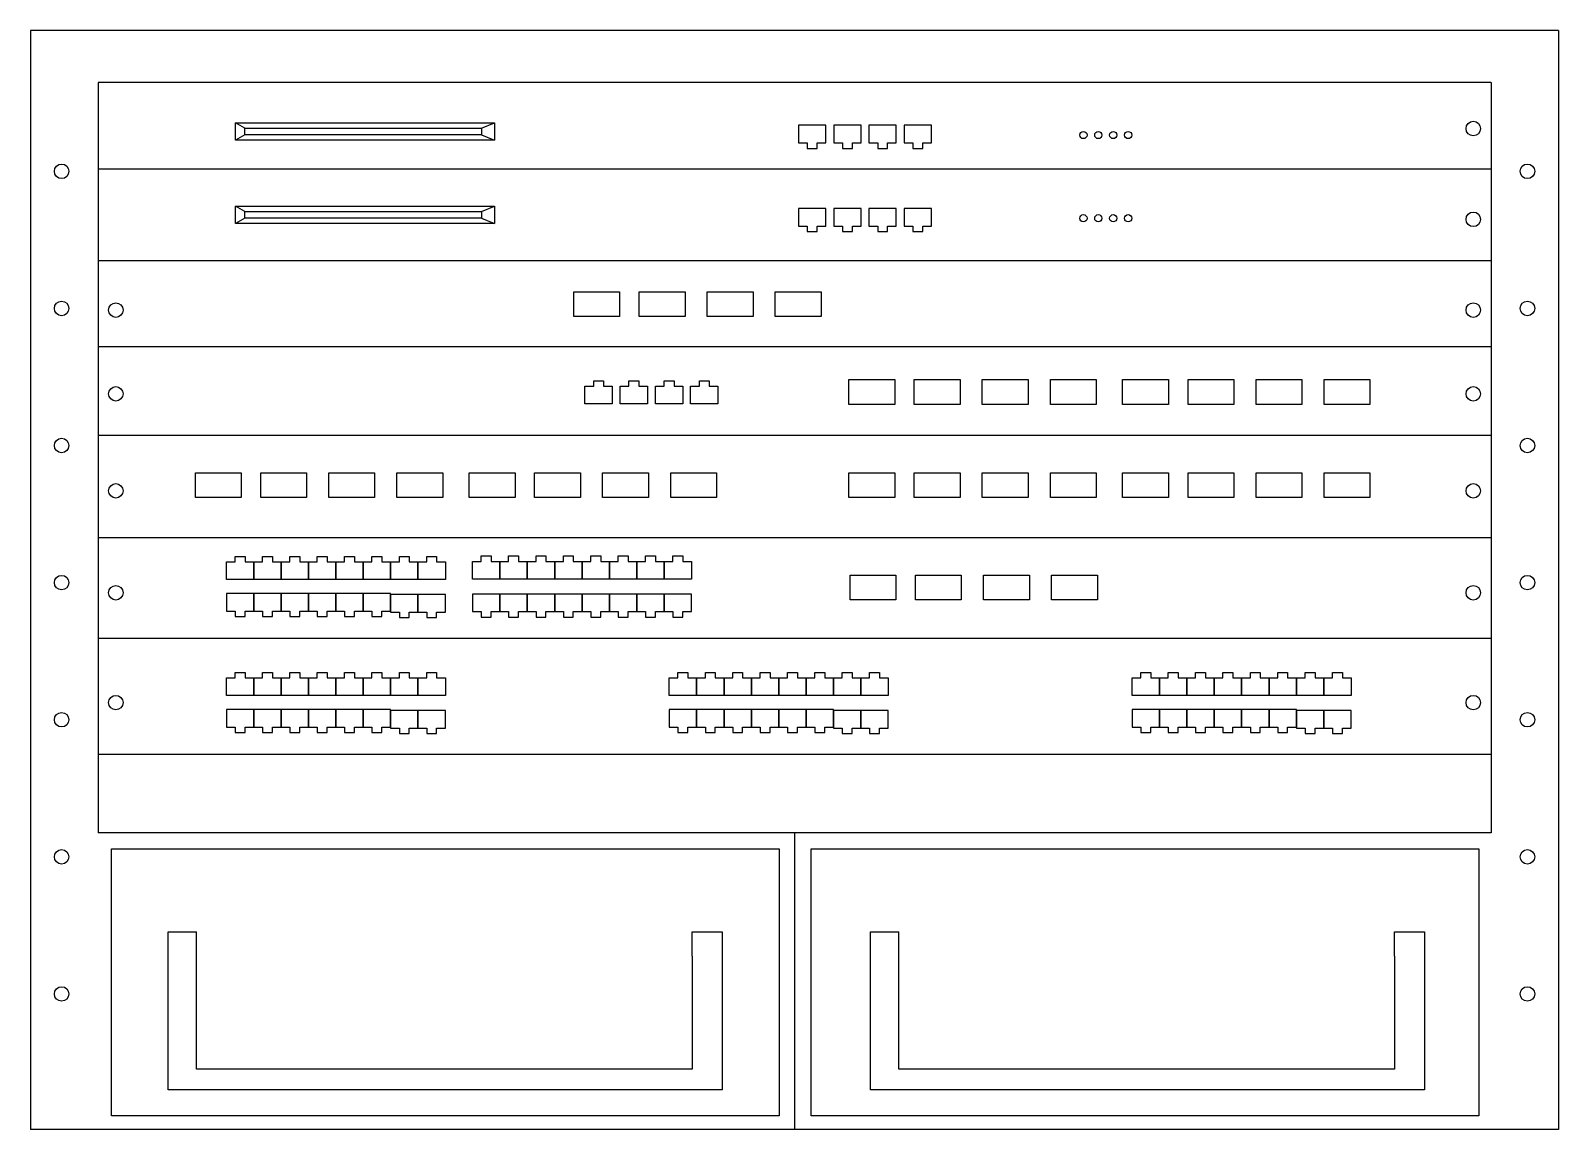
# Model space of a CAD drawing. Header units: inches. Extents: x 0 to 13.5, y 0 to 9.7.
import ezdxf

# ---------------------------------------------------------------- set-up
doc = ezdxf.new("R2010")
doc.units = ezdxf.units.IN
doc.header["$MEASUREMENT"] = 0

# ---------------------------------------------------------------- blocks, each defined once
blk = doc.blocks.new('SDH')
for p, q in [((-4432.305, -2.4257), (-4441.9183, -2.4257)), ((-4441.9183, -2.4257), (-4441.9183, -9.3374)), ((-4432.305, -2.4257), (-4432.305, -9.3374)), ((-4432.7291, -2.7518), (-4441.4941, -2.7518)), ((-4441.4941, -2.7518), (-4441.4941, -7.4715)), ((-4432.7291, -2.7518), (-4432.7291, -7.4715)), ((-4440.5705, -3.04), (-4440.6299, -3.0055)), ((-4439.081, -3.04), (-4439.0001, -3.0055)), ((-4440.5705, -3.0823), (-4440.6299, -3.1152)), ((-4439.081, -3.0823), (-4439.0001, -3.1152)), ((-4432.7291, -3.2981), (-4441.4941, -3.2981)), ((-4440.5705, -3.5636), (-4440.6299, -3.529)), ((-4439.081, -3.5636), (-4439.0001, -3.529)), ((-4440.5705, -3.6059), (-4440.6299, -3.6387)), ((-4439.081, -3.6059), (-4439.0001, -3.6387)), ((-4432.7291, -3.8732), (-4441.4941, -3.8732)), ((-4432.7291, -4.4152), (-4441.4941, -4.4152)), ((-4432.7291, -4.9734), (-4441.4941, -4.9734)), ((-4432.7291, -5.6155), (-4441.4941, -5.6155)), ((-4432.7291, -6.249), (-4441.4941, -6.249)), ((-4432.7291, -6.9782), (-4441.4941, -6.9782)), ((-4432.7291, -7.4715), (-4441.4941, -7.4715)), ((-4437.1116, -7.4715), (-4437.1116, -9.3374)), ((-4440.8736, -8.2482), (-4440.8736, -8.0933)), ((-4437.7554, -8.2482), (-4437.7554, -8.0933)), ((-4436.455, -8.2482), (-4436.455, -8.0933)), ((-4433.3368, -8.2482), (-4433.3368, -8.0933)), ((-4432.305, -9.3374), (-4441.9183, -9.3374))]:
    blk.add_line(p, q)
for points in [[(-4440.6299, -3.0055), (-4439.0001, -3.0055), (-4439.0001, -3.1152), (-4440.6299, -3.1152)], [(-4440.5705, -3.04), (-4439.081, -3.04), (-4439.081, -3.0823), (-4440.5705, -3.0823)], [(-4440.6299, -3.529), (-4439.0001, -3.529), (-4439.0001, -3.6387), (-4440.6299, -3.6387)], [(-4440.5705, -3.5636), (-4439.081, -3.5636), (-4439.081, -3.6059), (-4440.5705, -3.6059)], [(-4438.5003, -4.0683), (-4438.2122, -4.0683), (-4438.2122, -4.2245), (-4438.5003, -4.2245)], [(-4438.0887, -4.0683), (-4437.8006, -4.0683), (-4437.8006, -4.2245), (-4438.0887, -4.2245)], [(-4437.6607, -4.0683), (-4437.3726, -4.0683), (-4437.3726, -4.2245), (-4437.6607, -4.2245)], [(-4437.2327, -4.0683), (-4436.9446, -4.0683), (-4436.9446, -4.2245), (-4437.2327, -4.2245)], [(-4436.7697, -4.621), (-4436.4816, -4.621), (-4436.4816, -4.7772), (-4436.7697, -4.7772)], [(-4436.3582, -4.621), (-4436.0701, -4.621), (-4436.0701, -4.7772), (-4436.3582, -4.7772)], [(-4435.9302, -4.621), (-4435.6421, -4.621), (-4435.6421, -4.7772), (-4435.9302, -4.7772)], [(-4435.5021, -4.621), (-4435.2141, -4.621), (-4435.2141, -4.7772), (-4435.5021, -4.7772)], [(-4435.0472, -4.621), (-4434.7591, -4.621), (-4434.7591, -4.7772), (-4435.0472, -4.7772)], [(-4434.6357, -4.621), (-4434.3476, -4.621), (-4434.3476, -4.7772), (-4434.6357, -4.7772)], [(-4434.2076, -4.621), (-4433.9196, -4.621), (-4433.9196, -4.7772), (-4434.2076, -4.7772)], [(-4433.7796, -4.621), (-4433.4915, -4.621), (-4433.4915, -4.7772), (-4433.7796, -4.7772)], [(-4440.8811, -5.2063), (-4440.5931, -5.2063), (-4440.5931, -5.3625), (-4440.8811, -5.3625)], [(-4440.4696, -5.2063), (-4440.1815, -5.2063), (-4440.1815, -5.3625), (-4440.4696, -5.3625)], [(-4440.0416, -5.2063), (-4439.7535, -5.2063), (-4439.7535, -5.3625), (-4440.0416, -5.3625)], [(-4439.6136, -5.2063), (-4439.3255, -5.2063), (-4439.3255, -5.3625), (-4439.6136, -5.3625)], [(-4439.1586, -5.2063), (-4438.8705, -5.2063), (-4438.8705, -5.3625), (-4439.1586, -5.3625)], [(-4438.7471, -5.2063), (-4438.459, -5.2063), (-4438.459, -5.3625), (-4438.7471, -5.3625)], [(-4438.3191, -5.2063), (-4438.031, -5.2063), (-4438.031, -5.3625), (-4438.3191, -5.3625)], [(-4437.891, -5.2063), (-4437.603, -5.2063), (-4437.603, -5.3625), (-4437.891, -5.3625)], [(-4436.7697, -5.2065), (-4436.4816, -5.2065), (-4436.4816, -5.3627), (-4436.7697, -5.3627)], [(-4436.3582, -5.2065), (-4436.0701, -5.2065), (-4436.0701, -5.3627), (-4436.3582, -5.3627)], [(-4435.9302, -5.2065), (-4435.6421, -5.2065), (-4435.6421, -5.3627), (-4435.9302, -5.3627)], [(-4435.5021, -5.2065), (-4435.2141, -5.2065), (-4435.2141, -5.3627), (-4435.5021, -5.3627)], [(-4435.0472, -5.2065), (-4434.7591, -5.2065), (-4434.7591, -5.3627), (-4435.0472, -5.3627)], [(-4434.6357, -5.2065), (-4434.3476, -5.2065), (-4434.3476, -5.3627), (-4434.6357, -5.3627)], [(-4434.2076, -5.2065), (-4433.9196, -5.2065), (-4433.9196, -5.3627), (-4434.2076, -5.3627)], [(-4433.7796, -5.2065), (-4433.4915, -5.2065), (-4433.4915, -5.3627), (-4433.7796, -5.3627)], [(-4436.762, -5.85), (-4436.4739, -5.85), (-4436.4739, -6.0063), (-4436.762, -6.0063)], [(-4436.3504, -5.85), (-4436.0624, -5.85), (-4436.0624, -6.0063), (-4436.3504, -6.0063)], [(-4435.9224, -5.85), (-4435.6343, -5.85), (-4435.6343, -6.0063), (-4435.9224, -6.0063)], [(-4435.4944, -5.85), (-4435.2063, -5.85), (-4435.2063, -6.0063), (-4435.4944, -6.0063)], [(-4441.4091, -7.5724), (-4437.2078, -7.5724), (-4437.2078, -9.2511), (-4441.4091, -9.2511)], [(-4437.007, -7.5724), (-4432.8057, -7.5724), (-4432.8057, -9.2511), (-4437.007, -9.2511)]]:
    blk.add_lwpolyline(points, close=True)
for points in [[(-4436.9694, -3.1319), (-4436.9145, -3.1319), (-4436.9145, -3.0213), (-4437.0867, -3.0213), (-4437.0867, -3.1319), (-4437.0318, -3.1319)], [(-4436.7478, -3.1319), (-4436.6929, -3.1319), (-4436.6929, -3.0213), (-4436.8651, -3.0213), (-4436.8651, -3.1319), (-4436.8102, -3.1319)], [(-4436.5262, -3.1319), (-4436.4712, -3.1319), (-4436.4712, -3.0213), (-4436.6435, -3.0213), (-4436.6435, -3.1319), (-4436.5885, -3.1319)], [(-4436.3046, -3.1319), (-4436.2496, -3.1319), (-4436.2496, -3.0213), (-4436.4219, -3.0213), (-4436.4219, -3.1319), (-4436.3669, -3.1319)], [(-4437.0318, -3.1319), (-4437.0318, -3.1662), (-4436.9694, -3.1662), (-4436.9694, -3.1319)], [(-4436.8102, -3.1319), (-4436.8102, -3.1662), (-4436.7478, -3.1662), (-4436.7478, -3.1319)], [(-4436.5885, -3.1319), (-4436.5885, -3.1662), (-4436.5262, -3.1662), (-4436.5262, -3.1319)], [(-4436.3669, -3.1319), (-4436.3669, -3.1662), (-4436.3046, -3.1662), (-4436.3046, -3.1319)], [(-4436.9694, -3.6554), (-4436.9145, -3.6554), (-4436.9145, -3.5448), (-4437.0867, -3.5448), (-4437.0867, -3.6554), (-4437.0318, -3.6554)], [(-4436.7478, -3.6554), (-4436.6929, -3.6554), (-4436.6929, -3.5448), (-4436.8651, -3.5448), (-4436.8651, -3.6554), (-4436.8102, -3.6554)], [(-4436.5262, -3.6554), (-4436.4712, -3.6554), (-4436.4712, -3.5448), (-4436.6435, -3.5448), (-4436.6435, -3.6554), (-4436.5885, -3.6554)], [(-4436.3046, -3.6554), (-4436.2496, -3.6554), (-4436.2496, -3.5448), (-4436.4219, -3.5448), (-4436.4219, -3.6554), (-4436.3669, -3.6554)], [(-4437.0318, -3.6554), (-4437.0318, -3.6897), (-4436.9694, -3.6897), (-4436.9694, -3.6554)], [(-4436.8102, -3.6554), (-4436.8102, -3.6897), (-4436.7478, -3.6897), (-4436.7478, -3.6554)], [(-4436.5885, -3.6554), (-4436.5885, -3.6897), (-4436.5262, -3.6897), (-4436.5262, -3.6554)], [(-4436.3669, -3.6554), (-4436.3669, -3.6897), (-4436.3046, -3.6897), (-4436.3046, -3.6554)], [(-4438.3131, -4.6625), (-4438.2581, -4.6625), (-4438.2581, -4.7731), (-4438.4304, -4.7731), (-4438.4304, -4.6625), (-4438.3754, -4.6625)], [(-4438.3754, -4.6625), (-4438.3754, -4.6283), (-4438.3131, -4.6283), (-4438.3131, -4.6625)], [(-4438.0915, -4.6625), (-4438.0365, -4.6625), (-4438.0365, -4.7731), (-4438.2088, -4.7731), (-4438.2088, -4.6625), (-4438.1538, -4.6625)], [(-4438.1538, -4.6625), (-4438.1538, -4.6283), (-4438.0915, -4.6283), (-4438.0915, -4.6625)], [(-4437.8698, -4.6625), (-4437.8149, -4.6625), (-4437.8149, -4.7731), (-4437.9872, -4.7731), (-4437.9872, -4.6625), (-4437.9322, -4.6625)], [(-4437.9322, -4.6625), (-4437.9322, -4.6283), (-4437.8698, -4.6283), (-4437.8698, -4.6625)], [(-4437.6482, -4.6625), (-4437.5933, -4.6625), (-4437.5933, -4.7731), (-4437.7655, -4.7731), (-4437.7655, -4.6625), (-4437.7106, -4.6625)], [(-4437.7106, -4.6625), (-4437.7106, -4.6283), (-4437.6482, -4.6283), (-4437.6482, -4.6625)], [(-4440.5693, -5.7679), (-4440.5144, -5.7679), (-4440.5144, -5.8785), (-4440.6866, -5.8785), (-4440.6866, -5.7679), (-4440.6317, -5.7679)], [(-4440.6317, -5.7679), (-4440.6317, -5.7336), (-4440.5693, -5.7336), (-4440.5693, -5.7679)], [(-4440.3971, -5.7679), (-4440.3421, -5.7679), (-4440.3421, -5.8785), (-4440.5144, -5.8785), (-4440.5144, -5.7679), (-4440.4594, -5.7679)], [(-4440.4594, -5.7679), (-4440.4594, -5.7336), (-4440.3971, -5.7336), (-4440.3971, -5.7679)], [(-4440.2248, -5.7679), (-4440.1699, -5.7679), (-4440.1699, -5.8785), (-4440.3421, -5.8785), (-4440.3421, -5.7679), (-4440.2872, -5.7679)], [(-4440.2872, -5.7679), (-4440.2872, -5.7336), (-4440.2248, -5.7336), (-4440.2248, -5.7679)], [(-4440.0526, -5.7679), (-4439.9976, -5.7679), (-4439.9976, -5.8785), (-4440.1699, -5.8785), (-4440.1699, -5.7679), (-4440.1149, -5.7679)], [(-4440.1149, -5.7679), (-4440.1149, -5.7336), (-4440.0526, -5.7336), (-4440.0526, -5.7679)], [(-4439.8803, -5.7679), (-4439.8254, -5.7679), (-4439.8254, -5.8785), (-4439.9976, -5.8785), (-4439.9976, -5.7679), (-4439.9427, -5.7679)], [(-4439.9427, -5.7679), (-4439.9427, -5.7336), (-4439.8803, -5.7336), (-4439.8803, -5.7679)], [(-4439.7081, -5.7679), (-4439.6532, -5.7679), (-4439.6532, -5.8785), (-4439.8254, -5.8785), (-4439.8254, -5.7679), (-4439.7705, -5.7679)], [(-4439.7705, -5.7679), (-4439.7705, -5.7336), (-4439.7081, -5.7336), (-4439.7081, -5.7679)], [(-4439.5358, -5.7679), (-4439.4809, -5.7679), (-4439.4809, -5.8785), (-4439.6532, -5.8785), (-4439.6532, -5.7679), (-4439.5982, -5.7679)], [(-4439.5982, -5.7679), (-4439.5982, -5.7336), (-4439.5358, -5.7336), (-4439.5358, -5.7679)], [(-4439.3636, -5.7679), (-4439.3087, -5.7679), (-4439.3087, -5.8785), (-4439.4809, -5.8785), (-4439.4809, -5.7679), (-4439.426, -5.7679)], [(-4439.426, -5.7679), (-4439.426, -5.7336), (-4439.3636, -5.7336), (-4439.3636, -5.7679)], [(-4439.0203, -5.7645), (-4438.9654, -5.7645), (-4438.9654, -5.8751), (-4439.1376, -5.8751), (-4439.1376, -5.7645), (-4439.0827, -5.7645)], [(-4439.0827, -5.7645), (-4439.0827, -5.7302), (-4439.0203, -5.7302), (-4439.0203, -5.7645)], [(-4438.8481, -5.7645), (-4438.7931, -5.7645), (-4438.7931, -5.8751), (-4438.9654, -5.8751), (-4438.9654, -5.7645), (-4438.9104, -5.7645)], [(-4438.9104, -5.7645), (-4438.9104, -5.7302), (-4438.8481, -5.7302), (-4438.8481, -5.7645)], [(-4438.6758, -5.7645), (-4438.6209, -5.7645), (-4438.6209, -5.8751), (-4438.7931, -5.8751), (-4438.7931, -5.7645), (-4438.7382, -5.7645)], [(-4438.7382, -5.7645), (-4438.7382, -5.7302), (-4438.6758, -5.7302), (-4438.6758, -5.7645)], [(-4438.5036, -5.7645), (-4438.4486, -5.7645), (-4438.4486, -5.8751), (-4438.6209, -5.8751), (-4438.6209, -5.7645), (-4438.5659, -5.7645)], [(-4438.5659, -5.7645), (-4438.5659, -5.7302), (-4438.5036, -5.7302), (-4438.5036, -5.7645)], [(-4438.3313, -5.7645), (-4438.2764, -5.7645), (-4438.2764, -5.8751), (-4438.4486, -5.8751), (-4438.4486, -5.7645), (-4438.3937, -5.7645)], [(-4438.3937, -5.7645), (-4438.3937, -5.7302), (-4438.3313, -5.7302), (-4438.3313, -5.7645)], [(-4438.1591, -5.7645), (-4438.1041, -5.7645), (-4438.1041, -5.8751), (-4438.2764, -5.8751), (-4438.2764, -5.7645), (-4438.2214, -5.7645)], [(-4438.2214, -5.7645), (-4438.2214, -5.7302), (-4438.1591, -5.7302), (-4438.1591, -5.7645)], [(-4437.9868, -5.7645), (-4437.9319, -5.7645), (-4437.9319, -5.8751), (-4438.1041, -5.8751), (-4438.1041, -5.7645), (-4438.0492, -5.7645)], [(-4438.0492, -5.7645), (-4438.0492, -5.7302), (-4437.9868, -5.7302), (-4437.9868, -5.7645)], [(-4437.8146, -5.7645), (-4437.7596, -5.7645), (-4437.7596, -5.8751), (-4437.9319, -5.8751), (-4437.9319, -5.7645), (-4437.8769, -5.7645)], [(-4437.8769, -5.7645), (-4437.8769, -5.7302), (-4437.8146, -5.7302), (-4437.8146, -5.7645)], [(-4440.5693, -6.0769), (-4440.5144, -6.0769), (-4440.5144, -5.9662), (-4440.6866, -5.9662), (-4440.6866, -6.0769), (-4440.6317, -6.0769)], [(-4440.3971, -6.0769), (-4440.3421, -6.0769), (-4440.3421, -5.9662), (-4440.5144, -5.9662), (-4440.5144, -6.0769), (-4440.4594, -6.0769)], [(-4440.2248, -6.0769), (-4440.1699, -6.0769), (-4440.1699, -5.9662), (-4440.3421, -5.9662), (-4440.3421, -6.0769), (-4440.2872, -6.0769)], [(-4440.0526, -6.0769), (-4439.9976, -6.0769), (-4439.9976, -5.9662), (-4440.1699, -5.9662), (-4440.1699, -6.0769), (-4440.1149, -6.0769)], [(-4439.8803, -6.0769), (-4439.8254, -6.0769), (-4439.8254, -5.9662), (-4439.9976, -5.9662), (-4439.9976, -6.0769), (-4439.9427, -6.0769)], [(-4439.7081, -6.0769), (-4439.6532, -6.0769), (-4439.6532, -5.9662), (-4439.8254, -5.9662), (-4439.8254, -6.0769), (-4439.7705, -6.0769)], [(-4439.5358, -6.0837), (-4439.4809, -6.0837), (-4439.4809, -5.9731), (-4439.6532, -5.9731), (-4439.6532, -6.0837), (-4439.5982, -6.0837)], [(-4439.3636, -6.0837), (-4439.3087, -6.0837), (-4439.3087, -5.9731), (-4439.4809, -5.9731), (-4439.4809, -6.0837), (-4439.426, -6.0837)], [(-4439.0203, -6.0803), (-4438.9654, -6.0803), (-4438.9654, -5.9697), (-4439.1376, -5.9697), (-4439.1376, -6.0803), (-4439.0827, -6.0803)], [(-4438.8481, -6.0803), (-4438.7931, -6.0803), (-4438.7931, -5.9697), (-4438.9654, -5.9697), (-4438.9654, -6.0803), (-4438.9104, -6.0803)], [(-4438.6758, -6.0803), (-4438.6209, -6.0803), (-4438.6209, -5.9697), (-4438.7931, -5.9697), (-4438.7931, -6.0803), (-4438.7382, -6.0803)], [(-4438.5036, -6.0803), (-4438.4486, -6.0803), (-4438.4486, -5.9697), (-4438.6209, -5.9697), (-4438.6209, -6.0803), (-4438.5659, -6.0803)], [(-4438.3313, -6.0803), (-4438.2764, -6.0803), (-4438.2764, -5.9697), (-4438.4486, -5.9697), (-4438.4486, -6.0803), (-4438.3937, -6.0803)], [(-4438.1591, -6.0803), (-4438.1041, -6.0803), (-4438.1041, -5.9697), (-4438.2764, -5.9697), (-4438.2764, -6.0803), (-4438.2214, -6.0803)], [(-4437.9868, -6.0803), (-4437.9319, -6.0803), (-4437.9319, -5.9697), (-4438.1041, -5.9697), (-4438.1041, -6.0803), (-4438.0492, -6.0803)], [(-4437.8146, -6.0803), (-4437.7596, -6.0803), (-4437.7596, -5.9697), (-4437.9319, -5.9697), (-4437.9319, -6.0803), (-4437.8769, -6.0803)], [(-4440.6317, -6.0769), (-4440.6317, -6.1111), (-4440.5693, -6.1111), (-4440.5693, -6.0769)], [(-4440.4594, -6.0769), (-4440.4594, -6.1111), (-4440.3971, -6.1111), (-4440.3971, -6.0769)], [(-4440.2872, -6.0769), (-4440.2872, -6.1111), (-4440.2248, -6.1111), (-4440.2248, -6.0769)], [(-4440.1149, -6.0769), (-4440.1149, -6.1111), (-4440.0526, -6.1111), (-4440.0526, -6.0769)], [(-4439.9427, -6.0769), (-4439.9427, -6.1111), (-4439.8803, -6.1111), (-4439.8803, -6.0769)], [(-4439.7705, -6.0769), (-4439.7705, -6.1111), (-4439.7081, -6.1111), (-4439.7081, -6.0769)], [(-4439.5982, -6.0837), (-4439.5982, -6.1179), (-4439.5358, -6.1179), (-4439.5358, -6.0837)], [(-4439.426, -6.0837), (-4439.426, -6.1179), (-4439.3636, -6.1179), (-4439.3636, -6.0837)], [(-4439.0827, -6.0803), (-4439.0827, -6.1145), (-4439.0203, -6.1145), (-4439.0203, -6.0803)], [(-4438.9104, -6.0803), (-4438.9104, -6.1145), (-4438.8481, -6.1145), (-4438.8481, -6.0803)], [(-4438.7382, -6.0803), (-4438.7382, -6.1145), (-4438.6758, -6.1145), (-4438.6758, -6.0803)], [(-4438.5659, -6.0803), (-4438.5659, -6.1145), (-4438.5036, -6.1145), (-4438.5036, -6.0803)], [(-4438.3937, -6.0803), (-4438.3937, -6.1145), (-4438.3313, -6.1145), (-4438.3313, -6.0803)], [(-4438.2214, -6.0803), (-4438.2214, -6.1145), (-4438.1591, -6.1145), (-4438.1591, -6.0803)], [(-4438.0492, -6.0803), (-4438.0492, -6.1145), (-4437.9868, -6.1145), (-4437.9868, -6.0803)], [(-4437.8769, -6.0803), (-4437.8769, -6.1145), (-4437.8146, -6.1145), (-4437.8146, -6.0803)], [(-4440.5693, -6.4971), (-4440.5144, -6.4971), (-4440.5144, -6.6077), (-4440.6866, -6.6077), (-4440.6866, -6.4971), (-4440.6317, -6.4971)], [(-4440.6317, -6.4971), (-4440.6317, -6.4628), (-4440.5693, -6.4628), (-4440.5693, -6.4971)], [(-4440.3971, -6.4971), (-4440.3421, -6.4971), (-4440.3421, -6.6077), (-4440.5144, -6.6077), (-4440.5144, -6.4971), (-4440.4594, -6.4971)], [(-4440.4594, -6.4971), (-4440.4594, -6.4628), (-4440.3971, -6.4628), (-4440.3971, -6.4971)], [(-4440.2248, -6.4971), (-4440.1699, -6.4971), (-4440.1699, -6.6077), (-4440.3421, -6.6077), (-4440.3421, -6.4971), (-4440.2872, -6.4971)], [(-4440.2872, -6.4971), (-4440.2872, -6.4628), (-4440.2248, -6.4628), (-4440.2248, -6.4971)], [(-4440.0526, -6.4971), (-4439.9976, -6.4971), (-4439.9976, -6.6077), (-4440.1699, -6.6077), (-4440.1699, -6.4971), (-4440.1149, -6.4971)], [(-4440.1149, -6.4971), (-4440.1149, -6.4628), (-4440.0526, -6.4628), (-4440.0526, -6.4971)], [(-4439.8803, -6.4971), (-4439.8254, -6.4971), (-4439.8254, -6.6077), (-4439.9976, -6.6077), (-4439.9976, -6.4971), (-4439.9427, -6.4971)], [(-4439.9427, -6.4971), (-4439.9427, -6.4628), (-4439.8803, -6.4628), (-4439.8803, -6.4971)], [(-4439.7081, -6.4971), (-4439.6532, -6.4971), (-4439.6532, -6.6077), (-4439.8254, -6.6077), (-4439.8254, -6.4971), (-4439.7705, -6.4971)], [(-4439.7705, -6.4971), (-4439.7705, -6.4628), (-4439.7081, -6.4628), (-4439.7081, -6.4971)], [(-4439.5358, -6.4971), (-4439.4809, -6.4971), (-4439.4809, -6.6077), (-4439.6532, -6.6077), (-4439.6532, -6.4971), (-4439.5982, -6.4971)], [(-4439.5982, -6.4971), (-4439.5982, -6.4628), (-4439.5358, -6.4628), (-4439.5358, -6.4971)], [(-4439.3636, -6.4971), (-4439.3087, -6.4971), (-4439.3087, -6.6077), (-4439.4809, -6.6077), (-4439.4809, -6.4971), (-4439.426, -6.4971)], [(-4439.426, -6.4971), (-4439.426, -6.4628), (-4439.3636, -6.4628), (-4439.3636, -6.4971)], [(-4437.7826, -6.4971), (-4437.7277, -6.4971), (-4437.7277, -6.6077), (-4437.8999, -6.6077), (-4437.8999, -6.4971), (-4437.845, -6.4971)], [(-4437.845, -6.4971), (-4437.845, -6.4628), (-4437.7826, -6.4628), (-4437.7826, -6.4971)], [(-4437.6104, -6.4971), (-4437.5554, -6.4971), (-4437.5554, -6.6077), (-4437.7277, -6.6077), (-4437.7277, -6.4971), (-4437.6727, -6.4971)], [(-4437.6727, -6.4971), (-4437.6727, -6.4628), (-4437.6104, -6.4628), (-4437.6104, -6.4971)], [(-4437.4381, -6.4971), (-4437.3832, -6.4971), (-4437.3832, -6.6077), (-4437.5554, -6.6077), (-4437.5554, -6.4971), (-4437.5005, -6.4971)], [(-4437.5005, -6.4971), (-4437.5005, -6.4628), (-4437.4381, -6.4628), (-4437.4381, -6.4971)], [(-4437.2659, -6.4971), (-4437.2109, -6.4971), (-4437.2109, -6.6077), (-4437.3832, -6.6077), (-4437.3832, -6.4971), (-4437.3282, -6.4971)], [(-4437.3282, -6.4971), (-4437.3282, -6.4628), (-4437.2659, -6.4628), (-4437.2659, -6.4971)], [(-4437.0936, -6.4971), (-4437.0387, -6.4971), (-4437.0387, -6.6077), (-4437.2109, -6.6077), (-4437.2109, -6.4971), (-4437.156, -6.4971)], [(-4437.156, -6.4971), (-4437.156, -6.4628), (-4437.0936, -6.4628), (-4437.0936, -6.4971)], [(-4436.9214, -6.4971), (-4436.8664, -6.4971), (-4436.8664, -6.6077), (-4437.0387, -6.6077), (-4437.0387, -6.4971), (-4436.9838, -6.4971)], [(-4436.9838, -6.4971), (-4436.9838, -6.4628), (-4436.9214, -6.4628), (-4436.9214, -6.4971)], [(-4436.7491, -6.4971), (-4436.6942, -6.4971), (-4436.6942, -6.6077), (-4436.8664, -6.6077), (-4436.8664, -6.4971), (-4436.8115, -6.4971)], [(-4436.8115, -6.4971), (-4436.8115, -6.4628), (-4436.7491, -6.4628), (-4436.7491, -6.4971)], [(-4436.5769, -6.4971), (-4436.522, -6.4971), (-4436.522, -6.6077), (-4436.6942, -6.6077), (-4436.6942, -6.4971), (-4436.6393, -6.4971)], [(-4436.6393, -6.4971), (-4436.6393, -6.4628), (-4436.5769, -6.4628), (-4436.5769, -6.4971)], [(-4434.8704, -6.4971), (-4434.8154, -6.4971), (-4434.8154, -6.6077), (-4434.9877, -6.6077), (-4434.9877, -6.4971), (-4434.9327, -6.4971)], [(-4434.9327, -6.4971), (-4434.9327, -6.4628), (-4434.8704, -6.4628), (-4434.8704, -6.4971)], [(-4434.6981, -6.4971), (-4434.6432, -6.4971), (-4434.6432, -6.6077), (-4434.8154, -6.6077), (-4434.8154, -6.4971), (-4434.7605, -6.4971)], [(-4434.7605, -6.4971), (-4434.7605, -6.4628), (-4434.6981, -6.4628), (-4434.6981, -6.4971)], [(-4434.5259, -6.4971), (-4434.4709, -6.4971), (-4434.4709, -6.6077), (-4434.6432, -6.6077), (-4434.6432, -6.4971), (-4434.5882, -6.4971)], [(-4434.5882, -6.4971), (-4434.5882, -6.4628), (-4434.5259, -6.4628), (-4434.5259, -6.4971)], [(-4434.3536, -6.4971), (-4434.2987, -6.4971), (-4434.2987, -6.6077), (-4434.4709, -6.6077), (-4434.4709, -6.4971), (-4434.416, -6.4971)], [(-4434.416, -6.4971), (-4434.416, -6.4628), (-4434.3536, -6.4628), (-4434.3536, -6.4971)], [(-4434.1814, -6.4971), (-4434.1264, -6.4971), (-4434.1264, -6.6077), (-4434.2987, -6.6077), (-4434.2987, -6.4971), (-4434.2437, -6.4971)], [(-4434.2437, -6.4971), (-4434.2437, -6.4628), (-4434.1814, -6.4628), (-4434.1814, -6.4971)], [(-4434.0091, -6.4971), (-4433.9542, -6.4971), (-4433.9542, -6.6077), (-4434.1264, -6.6077), (-4434.1264, -6.4971), (-4434.0715, -6.4971)], [(-4434.0715, -6.4971), (-4434.0715, -6.4628), (-4434.0091, -6.4628), (-4434.0091, -6.4971)], [(-4433.8369, -6.4971), (-4433.7819, -6.4971), (-4433.7819, -6.6077), (-4433.9542, -6.6077), (-4433.9542, -6.4971), (-4433.8992, -6.4971)], [(-4433.8992, -6.4971), (-4433.8992, -6.4628), (-4433.8369, -6.4628), (-4433.8369, -6.4971)], [(-4433.6646, -6.4971), (-4433.6097, -6.4971), (-4433.6097, -6.6077), (-4433.7819, -6.6077), (-4433.7819, -6.4971), (-4433.727, -6.4971)], [(-4433.727, -6.4971), (-4433.727, -6.4628), (-4433.6646, -6.4628), (-4433.6646, -6.4971)], [(-4440.5693, -6.8061), (-4440.5144, -6.8061), (-4440.5144, -6.6954), (-4440.6866, -6.6954), (-4440.6866, -6.8061), (-4440.6317, -6.8061)], [(-4440.3971, -6.8061), (-4440.3421, -6.8061), (-4440.3421, -6.6954), (-4440.5144, -6.6954), (-4440.5144, -6.8061), (-4440.4594, -6.8061)], [(-4440.2248, -6.8061), (-4440.1699, -6.8061), (-4440.1699, -6.6954), (-4440.3421, -6.6954), (-4440.3421, -6.8061), (-4440.2872, -6.8061)], [(-4440.0526, -6.8061), (-4439.9976, -6.8061), (-4439.9976, -6.6954), (-4440.1699, -6.6954), (-4440.1699, -6.8061), (-4440.1149, -6.8061)], [(-4439.8803, -6.8061), (-4439.8254, -6.8061), (-4439.8254, -6.6954), (-4439.9976, -6.6954), (-4439.9976, -6.8061), (-4439.9427, -6.8061)], [(-4439.7081, -6.8061), (-4439.6532, -6.8061), (-4439.6532, -6.6954), (-4439.8254, -6.6954), (-4439.8254, -6.8061), (-4439.7705, -6.8061)], [(-4439.5358, -6.8129), (-4439.4809, -6.8129), (-4439.4809, -6.7023), (-4439.6532, -6.7023), (-4439.6532, -6.8129), (-4439.5982, -6.8129)], [(-4439.3636, -6.8129), (-4439.3087, -6.8129), (-4439.3087, -6.7023), (-4439.4809, -6.7023), (-4439.4809, -6.8129), (-4439.426, -6.8129)], [(-4437.7826, -6.8061), (-4437.7277, -6.8061), (-4437.7277, -6.6954), (-4437.8999, -6.6954), (-4437.8999, -6.8061), (-4437.845, -6.8061)], [(-4437.6104, -6.8061), (-4437.5554, -6.8061), (-4437.5554, -6.6954), (-4437.7277, -6.6954), (-4437.7277, -6.8061), (-4437.6727, -6.8061)], [(-4437.4381, -6.8061), (-4437.3832, -6.8061), (-4437.3832, -6.6954), (-4437.5554, -6.6954), (-4437.5554, -6.8061), (-4437.5005, -6.8061)], [(-4437.2659, -6.8061), (-4437.2109, -6.8061), (-4437.2109, -6.6954), (-4437.3832, -6.6954), (-4437.3832, -6.8061), (-4437.3282, -6.8061)], [(-4437.0936, -6.8061), (-4437.0387, -6.8061), (-4437.0387, -6.6954), (-4437.2109, -6.6954), (-4437.2109, -6.8061), (-4437.156, -6.8061)], [(-4436.9214, -6.8061), (-4436.8664, -6.8061), (-4436.8664, -6.6954), (-4437.0387, -6.6954), (-4437.0387, -6.8061), (-4436.9838, -6.8061)], [(-4436.7491, -6.8129), (-4436.6942, -6.8129), (-4436.6942, -6.7023), (-4436.8664, -6.7023), (-4436.8664, -6.8129), (-4436.8115, -6.8129)], [(-4436.5769, -6.8129), (-4436.522, -6.8129), (-4436.522, -6.7023), (-4436.6942, -6.7023), (-4436.6942, -6.8129), (-4436.6393, -6.8129)], [(-4434.8704, -6.8061), (-4434.8154, -6.8061), (-4434.8154, -6.6954), (-4434.9877, -6.6954), (-4434.9877, -6.8061), (-4434.9327, -6.8061)], [(-4434.6981, -6.8061), (-4434.6432, -6.8061), (-4434.6432, -6.6954), (-4434.8154, -6.6954), (-4434.8154, -6.8061), (-4434.7605, -6.8061)], [(-4434.5259, -6.8061), (-4434.4709, -6.8061), (-4434.4709, -6.6954), (-4434.6432, -6.6954), (-4434.6432, -6.8061), (-4434.5882, -6.8061)], [(-4434.3536, -6.8061), (-4434.2987, -6.8061), (-4434.2987, -6.6954), (-4434.4709, -6.6954), (-4434.4709, -6.8061), (-4434.416, -6.8061)], [(-4434.1814, -6.8061), (-4434.1264, -6.8061), (-4434.1264, -6.6954), (-4434.2987, -6.6954), (-4434.2987, -6.8061), (-4434.2437, -6.8061)], [(-4434.0091, -6.8061), (-4433.9542, -6.8061), (-4433.9542, -6.6954), (-4434.1264, -6.6954), (-4434.1264, -6.8061), (-4434.0715, -6.8061)], [(-4433.8369, -6.8129), (-4433.7819, -6.8129), (-4433.7819, -6.7023), (-4433.9542, -6.7023), (-4433.9542, -6.8129), (-4433.8992, -6.8129)], [(-4433.6646, -6.8129), (-4433.6097, -6.8129), (-4433.6097, -6.7023), (-4433.7819, -6.7023), (-4433.7819, -6.8129), (-4433.727, -6.8129)], [(-4440.6317, -6.8061), (-4440.6317, -6.8403), (-4440.5693, -6.8403), (-4440.5693, -6.8061)], [(-4440.4594, -6.8061), (-4440.4594, -6.8403), (-4440.3971, -6.8403), (-4440.3971, -6.8061)], [(-4440.2872, -6.8061), (-4440.2872, -6.8403), (-4440.2248, -6.8403), (-4440.2248, -6.8061)], [(-4440.1149, -6.8061), (-4440.1149, -6.8403), (-4440.0526, -6.8403), (-4440.0526, -6.8061)], [(-4439.9427, -6.8061), (-4439.9427, -6.8403), (-4439.8803, -6.8403), (-4439.8803, -6.8061)], [(-4439.7705, -6.8061), (-4439.7705, -6.8403), (-4439.7081, -6.8403), (-4439.7081, -6.8061)], [(-4439.5982, -6.8129), (-4439.5982, -6.8472), (-4439.5358, -6.8472), (-4439.5358, -6.8129)], [(-4439.426, -6.8129), (-4439.426, -6.8472), (-4439.3636, -6.8472), (-4439.3636, -6.8129)], [(-4437.845, -6.8061), (-4437.845, -6.8403), (-4437.7826, -6.8403), (-4437.7826, -6.8061)], [(-4437.6727, -6.8061), (-4437.6727, -6.8403), (-4437.6104, -6.8403), (-4437.6104, -6.8061)], [(-4437.5005, -6.8061), (-4437.5005, -6.8403), (-4437.4381, -6.8403), (-4437.4381, -6.8061)], [(-4437.3282, -6.8061), (-4437.3282, -6.8403), (-4437.2659, -6.8403), (-4437.2659, -6.8061)], [(-4437.156, -6.8061), (-4437.156, -6.8403), (-4437.0936, -6.8403), (-4437.0936, -6.8061)], [(-4436.9838, -6.8061), (-4436.9838, -6.8403), (-4436.9214, -6.8403), (-4436.9214, -6.8061)], [(-4436.8115, -6.8129), (-4436.8115, -6.8472), (-4436.7491, -6.8472), (-4436.7491, -6.8129)], [(-4436.6393, -6.8129), (-4436.6393, -6.8472), (-4436.5769, -6.8472), (-4436.5769, -6.8129)], [(-4434.9327, -6.8061), (-4434.9327, -6.8403), (-4434.8704, -6.8403), (-4434.8704, -6.8061)], [(-4434.7605, -6.8061), (-4434.7605, -6.8403), (-4434.6981, -6.8403), (-4434.6981, -6.8061)], [(-4434.5882, -6.8061), (-4434.5882, -6.8403), (-4434.5259, -6.8403), (-4434.5259, -6.8061)], [(-4434.416, -6.8061), (-4434.416, -6.8403), (-4434.3536, -6.8403), (-4434.3536, -6.8061)], [(-4434.2437, -6.8061), (-4434.2437, -6.8403), (-4434.1814, -6.8403), (-4434.1814, -6.8061)], [(-4434.0715, -6.8061), (-4434.0715, -6.8403), (-4434.0091, -6.8403), (-4434.0091, -6.8061)], [(-4433.8992, -6.8129), (-4433.8992, -6.8472), (-4433.8369, -6.8472), (-4433.8369, -6.8129)], [(-4433.727, -6.8129), (-4433.727, -6.8472), (-4433.6646, -6.8472), (-4433.6646, -6.8129)], [(-4437.7554, -8.0933), (-4437.5676, -8.0933), (-4437.5676, -9.0881), (-4441.0531, -9.0881), (-4441.0531, -8.0933), (-4440.8736, -8.0933)], [(-4433.3368, -8.0933), (-4433.149, -8.0933), (-4433.149, -9.0881), (-4436.6345, -9.0881), (-4436.6345, -8.0933), (-4436.455, -8.0933)], [(-4437.7554, -8.2482), (-4437.7554, -8.9576), (-4440.8736, -8.9576), (-4440.8736, -8.2482)], [(-4433.3368, -8.2482), (-4433.3368, -8.9576), (-4436.455, -8.9576), (-4436.455, -8.2482)]]:
    blk.add_lwpolyline(points)
for centre, radius in [((-4435.2943, -3.0825), 0.0228), ((-4435.2004, -3.0825), 0.0228), ((-4435.1065, -3.0825), 0.0228), ((-4435.0125, -3.0825), 0.0228), ((-4432.8412, -3.0419), 0.0456), ((-4441.723, -3.3108), 0.0456), ((-4432.5003, -3.3108), 0.0456), ((-4435.2943, -3.6061), 0.0228), ((-4435.2004, -3.6061), 0.0228), ((-4435.1065, -3.6061), 0.0228), ((-4435.0125, -3.6061), 0.0228), ((-4432.8412, -3.6128), 0.0456), ((-4441.723, -4.1731), 0.0456), ((-4432.5003, -4.1731), 0.0456), ((-4441.382, -4.1838), 0.0456), ((-4432.8412, -4.1838), 0.0456), ((-4441.382, -4.7103), 0.0456), ((-4432.8412, -4.7103), 0.0456), ((-4441.723, -5.0355), 0.0456), ((-4432.5003, -5.0355), 0.0456), ((-4441.382, -5.3204), 0.0456), ((-4432.8412, -5.3204), 0.0456), ((-4441.723, -5.8979), 0.0456), ((-4432.5003, -5.8979), 0.0456), ((-4441.382, -5.9617), 0.0456), ((-4432.8412, -5.9617), 0.0456), ((-4441.382, -6.6524), 0.0456), ((-4432.8412, -6.6524), 0.0456), ((-4441.723, -6.7602), 0.0456), ((-4432.5003, -6.7602), 0.0456), ((-4441.723, -7.6226), 0.0456), ((-4432.5003, -7.6226), 0.0456), ((-4441.723, -8.485), 0.0456), ((-4432.5003, -8.485), 0.0456)]:
    blk.add_circle(centre, radius)

msp = doc.modelspace()

# ---------------------------------------------------------------- block references
at = {"color": 7, "linetype": 'ByBlock', "xscale": 1.400000000000546, "yscale": 1.400000000000546, "zscale": 1.400000000000546}
msp.add_blockref('SDH', (6218.686, 13.072), dxfattribs=at)

doc.saveas('drawing.dxf')
